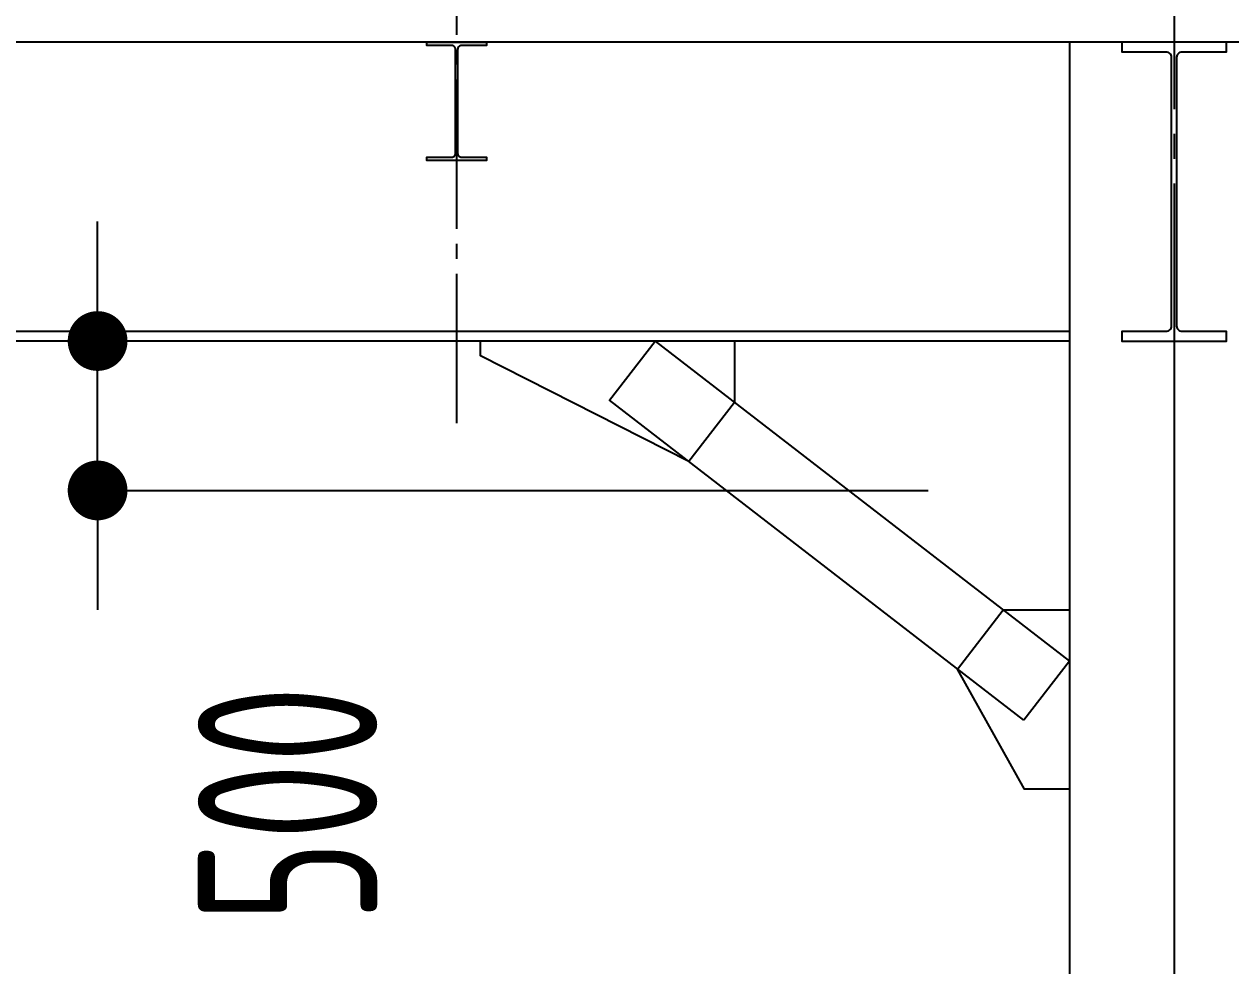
# Model space of a CAD drawing. Header units: millimetres. Extents: x -192235 to 515711, y 45168 to 947868.
# Drawn here: x 156153 to 160190, y 460634 to 463786 of the extents above; entities that cross this region are included whole.
import ezdxf

# ---------------------------------------------------------------- set-up
doc = ezdxf.new("R2010")
doc.units = ezdxf.units.MM
doc.header["$LTSCALE"] = 1000
doc.header["$PDMODE"] = 1
doc.linetypes.add('TPH12-SEC-@20-1$0$CENTERK0', pattern=[0.65, 0.5, -0.05, 0.05, -0.05])
doc.linetypes.add('TPH12-SEC-@20-1$0$CENTERK5', pattern=[6.916, 6.667, -0.083, 0.083, -0.083])
for name, color, linetype in [('TPH12-SEC-@20-1$0$H-SIN', 252, 'TPH12-SEC-@20-1$0$CENTERK5'), ('TPH12-SEC-@20-1$0$KABE1', 252, 'Continuous'), ('TPH12-SEC-@20-1$0$SIAGE1', 252, 'Continuous'), ('TPH12-SEC-@20-1$0$SIN-M', 252, 'Continuous'), ('TPH12-SEC-@20-1$0$STEEL2', 252, 'Continuous'), ('TPH12-SEC-@20-1$0$STEEL3', 252, 'Continuous')]:
    doc.layers.add(name, color=color, linetype=linetype)
doc.styles.add('TPH12-SEC-@20-1$0$dim-txt', font='isocp.shx', dxfattribs={"width": 0.7, "bigfont": 'chineset.shx'})
doc.dimstyles.new('TPH12-SEC-@20-1$0$ARCH-dim-2000', dxfattribs={"dimscale": 2000, "dimtxt": 0.3, "dimasz": 0.1, "dimexe": 0.1, "dimexo": 0.1, "dimgap": 0.05, "dimtad": 1, "dimdec": 0, "dimrnd": 0.1, "dimdsep": 46, "dimlunit": 6, "dimtxsty": 'TPH12-SEC-@20-1$0$dim-txt', "dimblk": 'TPH12-SEC-@20-1$0$_Dot', "dimblk1": 'TPH12-SEC-@20-1$0$_Origin', "dimblk2": 'TPH12-SEC-@20-1$0$_Origin', "dimcen": 2, "dimclrd": 256, "dimclre": 256, "dimclrt": 256, "dimadec": 0, "dimazin": 0, "dimtfac": 1, "dimtdec": 1, "dimtix": 1, "dimtmove": 2, "dimatfit": 3, "dimldrblk": 'TPH12-SEC-@20-1$0$_Origin', "dimfxl": 1, "dimtvp": 1, "dimtolj": 1, "dimarcsym": 0})

# ---------------------------------------------------------------- blocks, each defined once
blk = doc.blocks.new('TPH12-SEC-@20-1$0$_Dot')
at = {"color": 0, "linetype": 'ByBlock', "lineweight": -2}
blk.add_line((-0.5, 0), (-1, 0), dxfattribs=at)
at = {"color": 0, "linetype": 'ByBlock', "const_width": 0.5}
blk.add_lwpolyline([(-0.25, 0, 1), (0.25, 0, 1)], format="xyb", close=True, dxfattribs=at)
blk = doc.blocks.new('*D912')
at = {"layer": 'DEFPOINTS', "color": 0, "transparency": 16777216}
for p in [(156399.2, 462725), (156399.2, 462725), (156399.2, 462225)]:
    blk.add_point(p, dxfattribs=at)
at = {"layer": 'TPH12-SEC-@20-1$0$SIN-M', "lineweight": -2, "transparency": 16777216}
for p, q in [((156399.2, 462925), (156399.2, 463125)), ((156399.2, 462225), (156399.2, 462725)), ((156399.2, 462025), (156399.2, 461825))]:
    blk.add_line(p, q, dxfattribs=at)
at = {"layer": 'TPH12-SEC-@20-1$0$SIN-M', "lineweight": -2, "transparency": 16777216, "xscale": 200, "yscale": 200, "zscale": 200}
for p, rotation in [((156399.2, 462725), 270), ((156399.2, 462225), 90)]:
    blk.add_blockref('TPH12-SEC-@20-1$0$_Dot', p, dxfattribs=dict(at, rotation=rotation))
at = {"layer": 'TPH12-SEC-@20-1$0$SIN-M', "transparency": 16777216, "insert": (157034.4, 461175.5), "char_height": 600, "attachment_point": 5, "rotation": 90, "style": 'TPH12-SEC-@20-1$0$dim-txt'}
blk.add_mtext('\\A1;500', dxfattribs=at)
blk = doc.blocks.new('TPH12-SEC-@20-1$0$_Origin')
at = {"color": 0, "linetype": 'ByBlock', "lineweight": -2}
blk.add_line((0, 0), (-1, 0), dxfattribs=at)
blk.add_circle((0, 0), 0.5, dxfattribs=at)
blk = doc.blocks.new('TPH12-SEC-@20-1')
at = {"layer": 'TPH12-SEC-@20-1$0$H-SIN'}
blk.add_line((160000, 484000), (160000, 447500), dxfattribs=at)
at = {"layer": 'TPH12-SEC-@20-1$0$KABE1'}
blk.add_line((190390, 463725), (99610, 463725), dxfattribs=at)
at = {"layer": 'TPH12-SEC-@20-1$0$SIAGE1'}
blk.add_line((160000, 462725), (160000, 462225), dxfattribs=at)
at = {"layer": 'TPH12-SEC-@20-1$0$SIN-M'}
blk.add_line((156399.2, 462225), (159177.5, 462225), dxfattribs=at)
at = {"layer": 'TPH12-SEC-@20-1$0$STEEL2'}
for points in [[(157500.5, 463725), (157699.5, 463725), (157699.5, 463714), (157616.5, 463714, 0.414214), (157603.5, 463701), (157603.5, 463353, 0.414214), (157616.5, 463340), (157699.5, 463340), (157699.5, 463329), (157500.5, 463329), (157500.5, 463340), (157583.5, 463340, 0.414214), (157596.5, 463353), (157596.5, 463701, 0.414214), (157583.5, 463714), (157500.5, 463714)], [(160175, 463725), (159825, 463725), (159825, 463693), (159972.5, 463693, -0.414214), (159990.5, 463675), (159990.5, 462775, -0.414214), (159972.5, 462757), (159825, 462757), (159825, 462725), (160175, 462725), (160175, 462757), (160027.5, 462757, -0.414214), (160009.5, 462775), (160009.5, 463675, -0.414214), (160027.5, 463693), (160175, 463693)]]:
    blk.add_lwpolyline(points, format="xyb", close=True, dxfattribs=at)
at = {"layer": 'TPH12-SEC-@20-1$0$STEEL3', "linetype": 'TPH12-SEC-@20-1$0$CENTERK0'}
blk.add_line((157600, 467500), (157600, 462400), dxfattribs=at)
at = {"layer": 'TPH12-SEC-@20-1$0$STEEL3'}
blk.add_line((159650, 463725), (159650, 455050), dxfattribs=at)
at = {"layer": 'TPH12-SEC-@20-1$0$STEEL3', "linetype": 'Continuous'}
for p, q in [((159650, 462757), (145350, 462757)), ((159650, 462725), (145350, 462725))]:
    blk.add_line(p, q, dxfattribs=at)
for points in [[(158530.1, 462725), (158530.1, 462519.3), (158377.2, 462321.5), (157680.1, 462675), (157680.1, 462725)], [(159650, 461225), (159500, 461225), (159275.3, 461627.2), (159428.2, 461825), (159650, 461825)]]:
    blk.add_lwpolyline(points, dxfattribs=at)
blk.add_lwpolyline([(159497.1, 461455.8), (158111.1, 462527.2), (158264, 462725), (159650, 461653.6)], close=True, dxfattribs=at)
at = {"layer": 'TPH12-SEC-@20-1$0$SIN-M'}
dim = blk.add_linear_dim(base=(156399.2, 462725), p1=(156399.2, 462225), p2=(156399.2, 462725), angle=90, dimstyle='TPH12-SEC-@20-1$0$ARCH-dim-2000', dxfattribs=at)
dim.commit()
dim.dimension.update_dxf_attribs({"geometry": '*D912', "text_midpoint": (157034.4, 461175.5), "dimtype": 129})

msp = doc.modelspace()

# ---------------------------------------------------------------- block references
msp.add_blockref('TPH12-SEC-@20-1', (0, 0))

doc.saveas('drawing.dxf')
